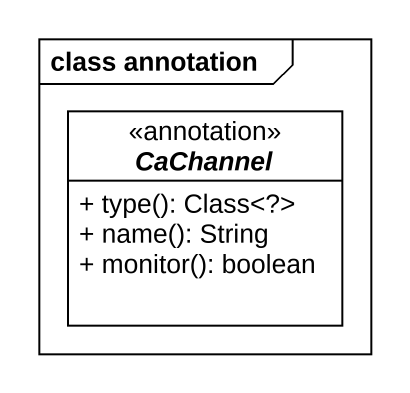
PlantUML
@startuml
mainframe class annotation
hide circle
hide empty members
skinparam classAttributeIconSize 0
interface CaChannel <<annotation>> {
  + type(): Class<?>
  + name(): String
  + monitor(): boolean
}
@enduml
